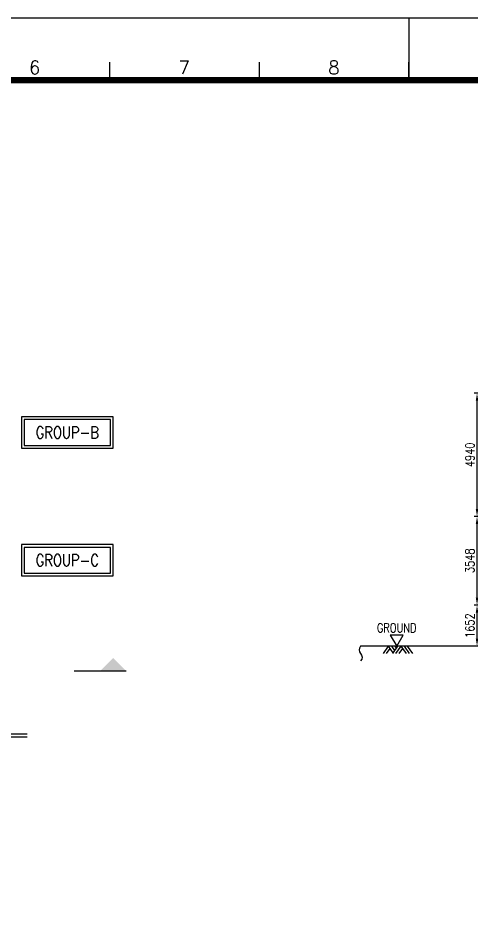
# Model space of a CAD drawing. Header units: metres. Extents: x 151392 to 252312, y -135713 to -64433.
# Drawn here: x 186182 to 204364, y -100063 to -64433 of the extents above; entities that cross this region are included whole.
import ezdxf
from ezdxf.enums import TextEntityAlignment as Align

# ---------------------------------------------------------------- set-up
doc = ezdxf.new("R2010")
doc.units = ezdxf.units.M
doc.header["$LTSCALE"] = 1200
doc.layers.get('0').update_dxf_attribs({"color": 9})
for name, color, linetype in [('CDIMEN', 7, 'Continuous'), ('CH', 2, 'Continuous'), ('CO', 7, 'Continuous'), ('DETALL', 7, 'Continuous'), ('ETBLKA', 7, 'Continuous')]:
    doc.layers.add(name, color=color, linetype=linetype)
doc.styles.add('ROMANS', font='romans.shx', dxfattribs={"width": 0.8, "height": 360, "bigfont": 'ghs.shx'})
doc.styles.add('romans1', font='ROMANS.SHX', dxfattribs={"width": 0.8, "height": 360})
doc.styles.add('RS3', font='ROMANS.shx', dxfattribs={"width": 0.8, "height": 150})
doc.dimstyles.new('romans1$0', dxfattribs={"dimscale": 150, "dimtxt": 3, "dimasz": 2.5, "dimexe": 1, "dimexo": 2, "dimgap": 1, "dimtad": 0, "dimdec": 0, "dimtxsty": 'ROMANS', "dimcen": 2.5, "dimclrd": 2, "dimclre": 2, "dimclrt": 3, "dimazin": 0, "dimtfac": 1, "dimtdec": 0, "dimtmove": 0, "dimatfit": 3, "dimfxl": 0, "dimtvp": 0.85, "dimarcsym": 0})

# ---------------------------------------------------------------- blocks, each defined once
blk = doc.blocks.new('Offshore_HEC')
at = {"lineweight": 25}
for p, q in [((420.54, 594), (420.54, 572.32)), ((320.54, 579.16), (320.54, 573.16)), ((370.54, 579.16), (370.54, 573.16)), ((420.54, 573.16), (420.54, 579.16)), ((821, 574), (20, 574)), ((820.88, 573.88), (20.13, 573.88)), ((820.76, 573.76), (20.25, 573.76)), ((820.64, 573.64), (20.37, 573.64)), ((820.52, 573.52), (20.5, 573.52)), ((820.4, 573.4), (20.63, 573.4)), ((820.28, 573.28), (20.75, 573.28)), ((820.16, 573.16), (20.87, 573.16)), ((820.04, 573.04), (21, 573.04)), ((819.8, 572.8), (21.13, 572.8)), ((819.92, 572.92), (21.25, 572.92)), ((819.68, 572.68), (21.37, 572.68)), ((819.56, 572.56), (21.5, 572.56)), ((819.44, 572.44), (21.63, 572.44)), ((819.32, 572.32), (21.75, 572.32))]:
    blk.add_line(p, q, dxfattribs=at)
blk.add_lwpolyline([(0, 0), (0, 594), (841, 594), (841, 0)], close=True, dxfattribs=at)
at = {"lineweight": 20, "style": 'ROMANS'}
for s, p in [('6', (295.54, 575.16)), ('7', (345.54, 575.16)), ('8', (395.54, 575.16))]:
    blk.add_text(s, height=4.5, dxfattribs=at).set_placement(p, align=Align.CENTER)
blk = doc.blocks.new('R-C03')
at = {"layer": 'DETALL'}
blk.add_line((-17.33, 0), (0, 0), dxfattribs=at)
blk.add_solid([(-17.33, 0), (-8.67, 0), (-13, 4.33)], dxfattribs=at)
blk = doc.blocks.new('*D54')
at = {"layer": 'CDIMEN', "lineweight": -2, "ltscale": 0.1, "transparency": 16777216}
for p, q in [((206137, -87958), (204477, -87958)), ((204597, -89310), (204597, -88258)), ((207087, -89610), (204477, -89610))]:
    blk.add_line(p, q, dxfattribs=at)
at = {"layer": 'CDIMEN', "ltscale": 0.1, "transparency": 16777216}
for points in [[(204547, -88258), (204647, -88258), (204597, -87958)], [(204547, -89310), (204647, -89310), (204597, -89610)]]:
    blk.add_solid(points, dxfattribs=at)
at = {"layer": 'DEFPOINTS', "color": 0, "ltscale": 0.1, "transparency": 16777216}
for p in [(204597, -87958), (206377, -87958), (207327, -89610)]:
    blk.add_point(p, dxfattribs=at)
at = {"layer": 'CDIMEN', "color": 0, "ltscale": 0.1, "transparency": 16777216, "insert": (204309, -88784), "char_height": 360, "attachment_point": 5, "rotation": 90, "style": 'romans1'}
blk.add_mtext('1652', dxfattribs=at)
blk = doc.blocks.new('*D52')
at = {"layer": 'CDIMEN', "lineweight": -2, "ltscale": 0.1, "transparency": 16777216}
for p, q in [((210471, -84410), (204477, -84410)), ((204597, -87658), (204597, -84710)), ((206137, -87958), (204477, -87958))]:
    blk.add_line(p, q, dxfattribs=at)
at = {"layer": 'CDIMEN', "ltscale": 0.1, "transparency": 16777216}
for points in [[(204547, -84710), (204647, -84710), (204597, -84410)], [(204547, -87658), (204647, -87658), (204597, -87958)]]:
    blk.add_solid(points, dxfattribs=at)
at = {"layer": 'DEFPOINTS', "color": 0, "ltscale": 0.1, "transparency": 16777216}
for p in [(204597, -84410), (210711, -84410), (206377, -87958)]:
    blk.add_point(p, dxfattribs=at)
at = {"layer": 'CDIMEN', "color": 0, "ltscale": 0.1, "transparency": 16777216, "insert": (204309, -86184), "char_height": 360, "attachment_point": 5, "rotation": 90, "style": 'romans1'}
blk.add_mtext('3548', dxfattribs=at)
blk = doc.blocks.new('*D53')
at = {"layer": 'CDIMEN', "lineweight": -2, "ltscale": 0.1, "transparency": 16777216}
for p, q in [((206287, -79470), (204477, -79470)), ((204597, -84110), (204597, -79770)), ((210471, -84410), (204477, -84410))]:
    blk.add_line(p, q, dxfattribs=at)
at = {"layer": 'CDIMEN', "ltscale": 0.1, "transparency": 16777216}
for points in [[(204547, -79770), (204647, -79770), (204597, -79470)], [(204547, -84110), (204647, -84110), (204597, -84410)]]:
    blk.add_solid(points, dxfattribs=at)
at = {"layer": 'DEFPOINTS', "color": 0, "ltscale": 0.1, "transparency": 16777216}
for p in [(204597, -79470), (206527, -79470), (210711, -84410)]:
    blk.add_point(p, dxfattribs=at)
at = {"layer": 'CDIMEN', "color": 0, "ltscale": 0.1, "transparency": 16777216, "insert": (204309, -81940), "char_height": 360, "attachment_point": 5, "rotation": 90, "style": 'romans1'}
blk.add_mtext('4940', dxfattribs=at)
blk = doc.blocks.new('A$C472626F8')
at = {"color": 2}
for p, q in [((262, 368), (0, 0)), ((341, 252), (162, 0)), ((258, 368), (492, 39)), ((419, 368), (573, 152)), ((726, 368), (464, 0)), ((581, 368), (654, 266)), ((888, 368), (626, 0)), ((969, 254), (788, 0)), ((888, 368), (1149, 0)), ((1049, 368), (1311, 0)), ((1211, 368), (1473, 0))]:
    blk.add_line(p, q, dxfattribs=at)

msp = doc.modelspace()

# ---------------------------------------------------------------- linework, layer by layer
at = {"color": 83}
msp.add_line((223361.8, -89609.9), (199923.3, -89609.9), dxfattribs=at)
at = {"color": 2}
for points in [[(186331.8, -81673), (190006.8, -81673), (190006.8, -80414.6), (186331.8, -80414.6)], [(186331.8, -86792.7), (190006.8, -86792.7), (190006.8, -85534.2), (186331.8, -85534.2)]]:
    msp.add_lwpolyline(points, close=True, dxfattribs=at)
for points in [[(186444.3, -81560.5), (189894.3, -81560.5), (189894.3, -80527.1), (186444.3, -80527.1)], [(186444.3, -86680.2), (189894.3, -86680.2), (189894.3, -85646.7), (186444.3, -85646.7)]]:
    msp.add_lwpolyline(points, close=True)
at = {"color": 83}
msp.add_lwpolyline([(199923.3, -89609.9, 0.4), (199926.3, -89902, -0.4), (199929.2, -90194.2)], format="xyb", dxfattribs=at)
at = {"layer": 'CH'}
for p, q in [((166829.3, -93116.6), (186559.3, -93116.6)), ((166829.3, -93236.6), (186559.3, -93236.6))]:
    msp.add_line(p, q, dxfattribs=at)
msp.add_lwpolyline([(201376.1, -89609.9), (201635.9, -89159.9), (201116.3, -89159.9)], close=True, dxfattribs=at)

# ---------------------------------------------------------------- block references
for name, p, xscale, yscale, zscale in [('A$C472626F8', (200830.5, -89904.4), 0.8, 0.8, 0.8), ('R-C03', (188444.2, -90601), -120, 120, 120)]:
    msp.add_blockref(name, p, dxfattribs=dict(xscale=xscale, yscale=yscale, zscale=zscale))
at = {"layer": 'ETBLKA', "xscale": 120, "yscale": 120, "zscale": 120}
msp.add_blockref('Offshore_HEC', (151392.1, -135712.6), dxfattribs=at)

# ---------------------------------------------------------------- texts
at = {"layer": 'CDIMEN', "ltscale": 0.1, "style": 'RS3', "width": 0.8}
msp.add_text('GROUND', height=360, dxfattribs=at).set_placement((201376.1, -89159.9), align=Align.BOTTOM_CENTER)
at = {"layer": 'CO', "style": 'ROMANS', "width": 0.8}
for s, p in [('GROUP-B', (188169.3, -81043.8)), ('GROUP-C', (188169.3, -86163.4))]:
    msp.add_text(s, height=480, dxfattribs=at).set_placement(p, align=Align.MIDDLE)

# ---------------------------------------------------------------- dimensions: what is measured, and where the dimension line sits
at = {"layer": 'CDIMEN', "ltscale": 0.1}
for base, p1, p2, picture, middle in [((204596.8, -79470.3), (210710.5, -84410.3), (206526.9, -79470.3), '*D53', (204308.8, -81940.3)), ((204596.8, -84410.3), (206376.9, -87958.3), (210710.5, -84410.3), '*D52', (204308.8, -86184.3)), ((204596.8, -87958.3), (207326.9, -89609.9), (206376.9, -87958.3), '*D54', (204308.8, -88784.1))]:
    dim = msp.add_linear_dim(base=base, p1=p1, p2=p2, angle=90, dimstyle='romans1$0', override={"dimscale": 120, "dimgap": 0, "dimzin": 0, "dimtxsty": 'romans1', "dimcen": 1, "dimdle": 1, "dimclrd": 256, "dimclre": 256, "dimclrt": 0, "dimatfit": 0, "dimtvp": 0.8}, dxfattribs=at)
    dim.commit()
    dim.dimension.update_dxf_attribs({"geometry": picture, "text_midpoint": middle})

doc.saveas('drawing.dxf')
